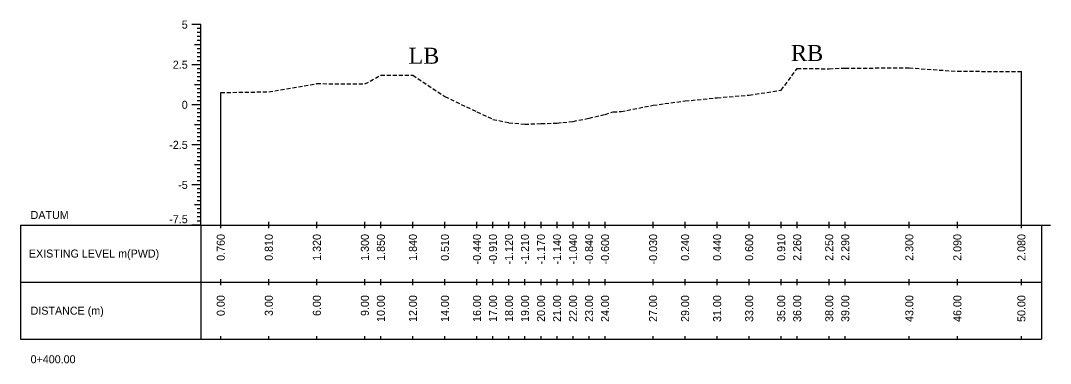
# Model space of a CAD drawing. Header units: inches. Extents: x 3247 to 4722, y -1199 to -293.
# Drawn here: x 3672.9 to 3737.2, y -733.4 to -712 of the extents above; entities that cross this region are included whole.
import ezdxf
from ezdxf.enums import TextEntityAlignment as Align

# ---------------------------------------------------------------- set-up
doc = ezdxf.new("R2010")
doc.units = ezdxf.units.IN
doc.header["$MEASUREMENT"] = 0
doc.linetypes.add('HIDDEN', pattern=[0.375, 0.25, -0.125])
doc.layers.add('CS_Drawing', color=7, linetype='Continuous')
doc.layers.add('GL', color=3, linetype='HIDDEN')
doc.styles.add('romans', font='romans.shx')

msp = doc.modelspace()

# ---------------------------------------------------------------- linework, layer by layer
at = {"layer": 'CS_Drawing'}
for p, q in [((3684.151, -712.224), (3683.588, -712.224)), ((3684.151, -712.224), (3683.757, -712.224)), ((3684.151, -712.224), (3683.926, -712.224)), ((3684.151, -712.474), (3683.926, -712.474)), ((3684.151, -724.724), (3684.151, -712.224)), ((3684.151, -712.724), (3683.926, -712.724)), ((3684.151, -712.974), (3683.926, -712.974)), ((3684.151, -713.224), (3683.926, -713.224)), ((3684.151, -713.474), (3683.757, -713.474)), ((3684.151, -713.474), (3683.926, -713.474)), ((3684.151, -713.724), (3683.926, -713.724)), ((3684.151, -713.974), (3683.926, -713.974)), ((3684.151, -714.224), (3683.926, -714.224)), ((3684.151, -714.474), (3683.926, -714.474)), ((3684.151, -714.724), (3683.588, -714.724)), ((3684.151, -714.724), (3683.757, -714.724)), ((3684.151, -714.724), (3683.926, -714.724)), ((3684.151, -714.974), (3683.926, -714.974)), ((3735.401, -724.724), (3735.401, -715.144)), ((3684.151, -715.224), (3683.926, -715.224)), ((3684.151, -715.474), (3683.926, -715.474)), ((3684.151, -715.724), (3683.926, -715.724)), ((3684.151, -715.974), (3683.757, -715.974)), ((3684.151, -715.974), (3683.926, -715.974)), ((3684.151, -716.224), (3683.926, -716.224)), ((3684.151, -716.474), (3683.926, -716.474)), ((3684.151, -716.724), (3683.926, -716.724)), ((3684.151, -716.974), (3683.926, -716.974)), ((3685.401, -724.724), (3685.401, -716.464)), ((3684.151, -717.224), (3683.588, -717.224)), ((3684.151, -717.224), (3683.757, -717.224)), ((3684.151, -717.224), (3683.926, -717.224)), ((3684.151, -717.474), (3683.926, -717.474)), ((3684.151, -717.724), (3683.926, -717.724)), ((3684.151, -717.974), (3683.926, -717.974)), ((3684.151, -718.224), (3683.926, -718.224)), ((3684.151, -718.474), (3683.757, -718.474)), ((3684.151, -718.474), (3683.926, -718.474)), ((3684.151, -718.724), (3683.926, -718.724)), ((3684.151, -718.974), (3683.926, -718.974)), ((3684.151, -719.224), (3683.926, -719.224)), ((3684.151, -719.474), (3683.926, -719.474)), ((3684.151, -719.724), (3683.588, -719.724)), ((3684.151, -719.724), (3683.757, -719.724)), ((3684.151, -719.724), (3683.926, -719.724)), ((3684.151, -719.974), (3683.926, -719.974)), ((3684.151, -720.224), (3683.926, -720.224)), ((3684.151, -720.474), (3683.926, -720.474)), ((3684.151, -720.724), (3683.926, -720.724)), ((3684.151, -720.974), (3683.757, -720.974)), ((3684.151, -720.974), (3683.926, -720.974)), ((3684.151, -721.224), (3683.926, -721.224)), ((3684.151, -721.474), (3683.926, -721.474)), ((3684.151, -722.224), (3683.588, -722.224)), ((3684.151, -722.224), (3683.757, -722.224)), ((3684.151, -721.724), (3683.926, -721.724)), ((3684.151, -721.974), (3683.926, -721.974)), ((3684.151, -722.224), (3683.926, -722.224)), ((3684.151, -722.474), (3683.926, -722.474)), ((3684.151, -722.724), (3683.926, -722.724)), ((3684.151, -723.474), (3683.757, -723.474)), ((3684.151, -722.974), (3683.926, -722.974)), ((3684.151, -723.224), (3683.926, -723.224)), ((3684.151, -723.474), (3683.926, -723.474)), ((3684.151, -723.724), (3683.926, -723.724)), ((3684.151, -723.974), (3683.926, -723.974)), ((3672.901, -724.724), (3684.151, -724.724)), ((3672.901, -724.724), (3672.901, -731.849)), ((3684.151, -724.724), (3683.588, -724.724)), ((3684.151, -724.724), (3683.757, -724.724)), ((3684.151, -724.224), (3683.926, -724.224)), ((3684.151, -724.474), (3683.926, -724.474)), ((3684.151, -724.724), (3683.926, -724.724)), ((3684.151, -724.724), (3736.651, -724.724)), ((3684.151, -724.724), (3684.151, -731.849)), ((3685.401, -724.911), (3685.401, -724.536)), ((3688.401, -724.911), (3688.401, -724.536)), ((3691.401, -724.911), (3691.401, -724.536)), ((3694.401, -724.911), (3694.401, -724.536)), ((3695.401, -724.911), (3695.401, -724.536)), ((3697.401, -724.911), (3697.401, -724.536)), ((3699.401, -724.911), (3699.401, -724.536)), ((3701.401, -724.911), (3701.401, -724.536)), ((3702.401, -724.911), (3702.401, -724.536)), ((3703.401, -724.911), (3703.401, -724.536)), ((3704.401, -724.911), (3704.401, -724.536)), ((3705.401, -724.911), (3705.401, -724.536)), ((3706.401, -724.911), (3706.401, -724.536)), ((3707.401, -724.911), (3707.401, -724.536)), ((3708.401, -724.911), (3708.401, -724.536)), ((3709.401, -724.911), (3709.401, -724.536)), ((3712.401, -724.911), (3712.401, -724.536)), ((3714.401, -724.911), (3714.401, -724.536)), ((3716.401, -724.911), (3716.401, -724.536)), ((3718.401, -724.911), (3718.401, -724.536)), ((3720.401, -724.911), (3720.401, -724.536)), ((3721.401, -724.911), (3721.401, -724.536)), ((3723.401, -724.911), (3723.401, -724.536)), ((3724.401, -724.911), (3724.401, -724.536)), ((3728.401, -724.911), (3728.401, -724.536)), ((3731.401, -724.911), (3731.401, -724.536)), ((3735.401, -724.911), (3735.401, -724.536)), ((3736.651, -724.724), (3737.213, -724.724)), ((3736.651, -724.724), (3737.044, -724.724)), ((3736.651, -724.724), (3736.876, -724.724)), ((3736.651, -724.724), (3736.651, -731.849)), ((3672.901, -728.286), (3684.151, -728.286)), ((3684.151, -728.286), (3736.651, -728.286)), ((3684.151, -728.286), (3736.651, -728.286)), ((3685.401, -728.474), (3685.401, -728.099)), ((3688.401, -728.474), (3688.401, -728.099)), ((3691.401, -728.474), (3691.401, -728.099)), ((3694.401, -728.474), (3694.401, -728.099)), ((3695.401, -728.474), (3695.401, -728.099)), ((3697.401, -728.474), (3697.401, -728.099)), ((3699.401, -728.474), (3699.401, -728.099)), ((3701.401, -728.474), (3701.401, -728.099)), ((3702.401, -728.474), (3702.401, -728.099)), ((3703.401, -728.474), (3703.401, -728.099)), ((3704.401, -728.474), (3704.401, -728.099)), ((3705.401, -728.474), (3705.401, -728.099)), ((3706.401, -728.474), (3706.401, -728.099)), ((3707.401, -728.474), (3707.401, -728.099)), ((3708.401, -728.474), (3708.401, -728.099)), ((3709.401, -728.474), (3709.401, -728.099)), ((3712.401, -728.474), (3712.401, -728.099)), ((3714.401, -728.474), (3714.401, -728.099)), ((3716.401, -728.474), (3716.401, -728.099)), ((3718.401, -728.474), (3718.401, -728.099)), ((3720.401, -728.474), (3720.401, -728.099)), ((3721.401, -728.474), (3721.401, -728.099)), ((3723.401, -728.474), (3723.401, -728.099)), ((3724.401, -728.474), (3724.401, -728.099)), ((3728.401, -728.474), (3728.401, -728.099)), ((3731.401, -728.474), (3731.401, -728.099)), ((3735.401, -728.474), (3735.401, -728.099)), ((3672.901, -731.849), (3684.151, -731.849)), ((3684.151, -731.849), (3736.651, -731.849)), ((3685.401, -731.849), (3685.401, -731.661)), ((3688.401, -731.849), (3688.401, -731.661)), ((3691.401, -731.849), (3691.401, -731.661)), ((3694.401, -731.849), (3694.401, -731.661)), ((3695.401, -731.849), (3695.401, -731.661)), ((3697.401, -731.849), (3697.401, -731.661)), ((3699.401, -731.849), (3699.401, -731.661)), ((3701.401, -731.849), (3701.401, -731.661)), ((3702.401, -731.849), (3702.401, -731.661)), ((3703.401, -731.849), (3703.401, -731.661)), ((3704.401, -731.849), (3704.401, -731.661)), ((3705.401, -731.849), (3705.401, -731.661)), ((3706.401, -731.849), (3706.401, -731.661)), ((3707.401, -731.849), (3707.401, -731.661)), ((3708.401, -731.849), (3708.401, -731.661)), ((3709.401, -731.849), (3709.401, -731.661)), ((3712.401, -731.849), (3712.401, -731.661)), ((3714.401, -731.849), (3714.401, -731.661)), ((3716.401, -731.849), (3716.401, -731.661)), ((3718.401, -731.849), (3718.401, -731.661)), ((3720.401, -731.849), (3720.401, -731.661)), ((3721.401, -731.849), (3721.401, -731.661)), ((3723.401, -731.849), (3723.401, -731.661)), ((3724.401, -731.849), (3724.401, -731.661)), ((3728.401, -731.849), (3728.401, -731.661)), ((3731.401, -731.849), (3731.401, -731.661)), ((3735.401, -731.849), (3735.401, -731.661))]:
    msp.add_line(p, q, dxfattribs=at)
at = {"layer": 'GL'}
msp.add_lwpolyline([(3685.401, -716.464), (3688.401, -716.414), (3691.401, -715.904), (3694.401, -715.924), (3695.401, -715.374), (3697.401, -715.384), (3699.401, -716.714), (3701.401, -717.664), (3702.401, -718.134), (3703.401, -718.344), (3704.401, -718.434), (3705.401, -718.394), (3706.401, -718.364), (3707.401, -718.264), (3708.401, -718.064), (3709.401, -717.824), (3709.901, -717.664), (3710.401, -717.644), (3712.401, -717.254), (3714.401, -716.984), (3716.401, -716.784), (3718.401, -716.624), (3720.401, -716.314), (3721.401, -714.964), (3723.401, -714.974), (3724.401, -714.934), (3728.401, -714.924), (3731.401, -715.134), (3735.401, -715.144)], dxfattribs=at)

# ---------------------------------------------------------------- texts
at = {"char_height": 1, "width": 685.10646, "attachment_point": 1, "style": 'romans'}
for s, insert in [('{\\fTimes New Roman|b0|i0|c0|p18;LB}', (3697.122, -713.666)), ('{\\fTimes New Roman|b0|i0|c0|p18;RB}', (3721.011, -713.496))]:
    msp.add_mtext(s, dxfattribs=dict(at, insert=insert))
at = {"layer": 'CS_Drawing'}
for s, p in [('5', (3683.338, -712.224)), ('2.5', (3683.338, -714.724)), ('0', (3683.338, -717.224)), ('-2.5', (3683.338, -719.724)), ('-5', (3683.338, -722.224))]:
    msp.add_text(s, height=0.5, dxfattribs=at).set_placement(p, align=Align.MIDDLE_RIGHT)
for s, p in [('DATUM', (3673.526, -724.099)), ('EXISTING LEVEL m(PWD)', (3673.42, -726.505)), ('DISTANCE (m)', (3673.526, -730.068)), ('0+400.00', (3673.526, -733.099))]:
    msp.add_text(s, height=0.5, dxfattribs=at).set_placement(p, align=Align.MIDDLE_LEFT)
msp.add_text('-7.5', height=0.5, dxfattribs=at).set_placement((3683.338, -724.611), align=Align.RIGHT)
for s, p in [('0.760', (3685.401, -725.286)), ('0.810', (3688.401, -725.286)), ('1.320', (3691.401, -725.286)), ('1.300', (3694.401, -725.286)), ('1.850', (3695.401, -725.286)), ('1.840', (3697.401, -725.286)), ('0.510', (3699.401, -725.286)), ('-0.440', (3701.401, -725.286)), ('-0.910', (3702.401, -725.286)), ('-1.120', (3703.401, -725.286)), ('-1.210', (3704.401, -725.286)), ('-1.170', (3705.401, -725.286)), ('-1.140', (3706.401, -725.286)), ('-1.040', (3707.401, -725.286)), ('-0.840', (3708.401, -725.286)), ('-0.600', (3709.401, -725.286)), ('-0.030', (3712.401, -725.286)), ('0.240', (3714.401, -725.286)), ('0.440', (3716.401, -725.286)), ('0.600', (3718.401, -725.286)), ('0.910', (3720.401, -725.286)), ('2.260', (3721.401, -725.286)), ('2.250', (3723.401, -725.286)), ('2.290', (3724.401, -725.286)), ('2.300', (3728.401, -725.286)), ('2.090', (3731.401, -725.286)), ('2.080', (3735.401, -725.286)), ('0.00', (3685.401, -729.099)), ('3.00', (3688.401, -729.099)), ('6.00', (3691.401, -729.099)), ('9.00', (3694.401, -729.099)), ('10.00', (3695.401, -729.099)), ('12.00', (3697.401, -729.099)), ('14.00', (3699.401, -729.099)), ('16.00', (3701.401, -729.099)), ('17.00', (3702.401, -729.099)), ('18.00', (3703.401, -729.099)), ('19.00', (3704.401, -729.099)), ('20.00', (3705.401, -729.099)), ('21.00', (3706.401, -729.099)), ('22.00', (3707.401, -729.099)), ('23.00', (3708.401, -729.099)), ('24.00', (3709.401, -729.099)), ('27.00', (3712.401, -729.099)), ('29.00', (3714.401, -729.099)), ('31.00', (3716.401, -729.099)), ('33.00', (3718.401, -729.099)), ('35.00', (3720.401, -729.099)), ('36.00', (3721.401, -729.099)), ('38.00', (3723.401, -729.099)), ('39.00', (3724.401, -729.099)), ('43.00', (3728.401, -729.099)), ('46.00', (3731.401, -729.099)), ('50.00', (3735.401, -729.099))]:
    msp.add_text(s, height=0.5, rotation=90, dxfattribs=at).set_placement(p, align=Align.MIDDLE_RIGHT)

doc.saveas('drawing.dxf')
